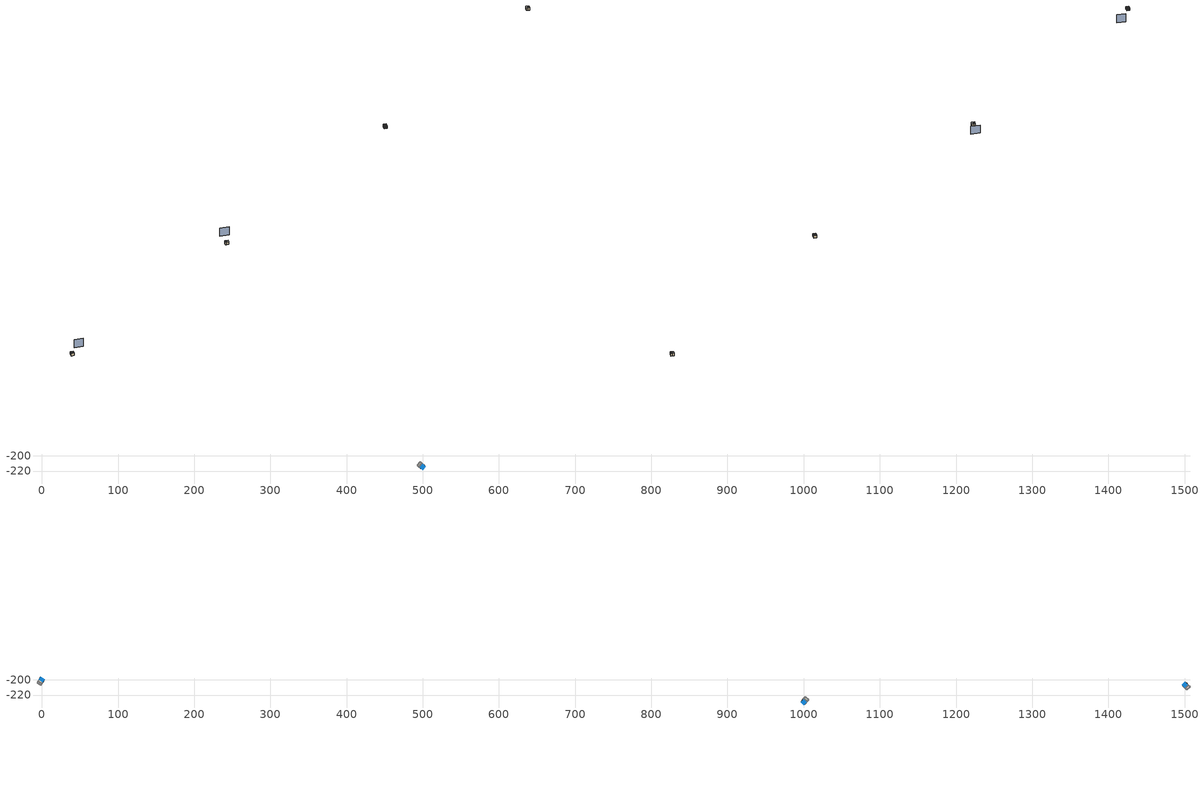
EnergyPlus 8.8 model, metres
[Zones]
1Perim
 floor adiabatic (115mmSandLimeBrick): 498.01,-216.79 494.86,-214.19 498.69,-209.57 501.84,-212.17 z0
 wall outside (U0-4): 498.01,-216.79 501.84,-212.17 z0:5.26
 wall to 1Core (115mmSandLimeBrick): 498.69,-209.57 494.86,-214.19 z0:5.26
 wall adiabatic (115mmSandLimeBrick): 501.84,-212.17 498.69,-209.57 / 494.86,-214.19 498.01,-216.79 z0:5.26
 window (Double): 498.07,-216.72 501.77,-212.25 z0.85:1.94
 ceiling adiabatic (115mmSandLimeBrick): 498.01,-216.79 501.84,-212.17 499.74,-210.44 495.91,-215.05 z5.26
 roof outside (U0-3): 495.91,-215.05 499.74,-210.44 498.69,-209.57 494.86,-214.19 z5.26
1Core
 floor adiabatic (115mmSandLimeBrick): 494.86,-214.19 492.71,-212.4 496.54,-207.78 498.69,-209.57 z0
 wall adiabatic (115mmSandLimeBrick): 498.69,-209.57 496.54,-207.78 492.71,-212.4 494.86,-214.19 z0:5.26
 ceiling adiabatic (115mmSandLimeBrick): 494.86,-214.19 498.69,-209.57 497.26,-208.38 493.43,-213 z5.26
 roof outside (U0-3): 493.43,-213 497.26,-208.38 496.54,-207.78 492.71,-212.4 z5.26
0Perim
 floor adiabatic (115mmSandLimeBrick): 2.44,-201.57 0.17,-204.96 -4.82,-201.63 -2.55,-198.23 z5.26
 wall outside (U0-4): 2.44,-201.57 -2.55,-198.23 z5.26:10.51
 wall to 0Core (115mmSandLimeBrick): -4.82,-201.63 0.17,-204.96 z5.26:10.51
 wall adiabatic (115mmSandLimeBrick): -2.55,-198.23 -4.82,-201.63 / 0.17,-204.96 2.44,-201.57 z5.26:10.51
 window (Double): 2.36,-201.51 -2.47,-198.29 z6.11:8.28
 ceiling adiabatic (115mmSandLimeBrick): 2.44,-201.57 -2.55,-198.23 -4.06,-200.5 0.93,-203.83 z10.51
 roof outside (U0-3): 0.93,-203.83 -4.06,-200.5 -4.82,-201.63 0.17,-204.96 z10.51
0Core
 floor adiabatic (115mmSandLimeBrick): 0.17,-204.96 -1.38,-207.29 -6.37,-203.95 -4.82,-201.63 z5.26
 wall adiabatic (115mmSandLimeBrick): -4.82,-201.63 -6.37,-203.95 -1.38,-207.29 0.17,-204.96 z5.26:10.51
 ceiling adiabatic (115mmSandLimeBrick): 0.17,-204.96 -4.82,-201.63 -5.85,-203.18 -0.86,-206.51 z10.51
 roof outside (U0-3): -0.86,-206.51 -5.85,-203.18 -6.37,-203.95 -1.38,-207.29 z10.51
2Perim
 floor adiabatic (115mmSandLimeBrick): 997.76,-227.35 1000.39,-224.22 1004.99,-228.07 1002.36,-231.2 z5.26
 wall outside (U0-4): 997.76,-227.35 1002.36,-231.2 z5.26:10.51
 wall to 2Core (115mmSandLimeBrick): 1004.99,-228.07 1000.39,-224.22 z5.26:10.51
 wall adiabatic (115mmSandLimeBrick): 1002.36,-231.2 1004.99,-228.07 / 1000.39,-224.22 997.76,-227.35 z5.26:10.51
 window (Double): 997.84,-227.41 1002.29,-231.14 z6.11:8.28
 ceiling adiabatic (115mmSandLimeBrick): 997.76,-227.35 1002.36,-231.2 1004.11,-229.11 999.51,-225.26 z10.51
 roof outside (U0-3): 999.51,-225.26 1004.11,-229.11 1004.99,-228.07 1000.39,-224.22 z10.51
2Core
 floor adiabatic (115mmSandLimeBrick): 1000.39,-224.22 1002.18,-222.08 1006.78,-225.93 1004.99,-228.07 z5.26
 wall adiabatic (115mmSandLimeBrick): 1004.99,-228.07 1006.78,-225.93 1002.18,-222.08 1000.39,-224.22 z5.26:10.51
 ceiling adiabatic (115mmSandLimeBrick): 1000.39,-224.22 1004.99,-228.07 1006.18,-226.64 1001.58,-222.79 z10.51
 roof outside (U0-3): 1001.58,-222.79 1006.18,-226.64 1006.78,-225.93 1002.18,-222.08 z10.51
3Perim
 floor adiabatic (115mmSandLimeBrick): 1502.15,-204.19 1505.1,-207.03 1500.93,-211.34 1497.99,-208.51 z5.26
 wall outside (U0-4): 1502.15,-204.19 1497.99,-208.51 z5.26:10.51
 wall to 3Core (115mmSandLimeBrick): 1500.93,-211.34 1505.1,-207.03 z5.26:10.51
 wall adiabatic (115mmSandLimeBrick): 1497.99,-208.51 1500.93,-211.34 / 1505.1,-207.03 1502.15,-204.19 z5.26:10.51
 window (Double): 1502.08,-204.26 1498.06,-208.44 z6.11:7.19
 ceiling adiabatic (115mmSandLimeBrick): 1502.15,-204.19 1497.99,-208.51 1499.95,-210.4 1504.11,-206.08 z10.51
 roof outside (U0-3): 1504.11,-206.08 1499.95,-210.4 1500.93,-211.34 1505.1,-207.03 z10.51
3Core
 floor adiabatic (115mmSandLimeBrick): 1505.1,-207.03 1507.11,-208.96 1502.94,-213.28 1500.93,-211.34 z5.26
 wall adiabatic (115mmSandLimeBrick): 1500.93,-211.34 1502.94,-213.28 1507.11,-208.96 1505.1,-207.03 z5.26:10.51
 ceiling adiabatic (115mmSandLimeBrick): 1505.1,-207.03 1500.93,-211.34 1502.27,-212.64 1506.44,-208.32 z10.51
 roof outside (U0-3): 1506.44,-208.32 1502.27,-212.64 1502.94,-213.28 1507.11,-208.96 z10.51
shading: 28.39,-186.3 42.27,-197.89 / 512.34,-186.3 526.22,-197.89 z0:17.55
[Site:GroundTemperature:BuildingSurface]
14, 14, 14, 14, 14, 14, 14, 14, 14, 14, 14, 14
[Site:GroundReflectance]
0.2, 0.2, 0.2, 0.2, 0.2, 0.2, 0.2, 0.2, 0.2, 0.2, 0.2, 0.2
[Site:GroundReflectance:SnowModifier]
1, 1
[Building]
Building: North Axis {deg}=0; Terrain=Suburbs; Loads Convergence Tolerance Value=.04; Temperature Convergence Tolerance Value {deltaC}=.4; Solar Distribution=MinimalShadowing; Maximum Number of Warmup Days=25
[Construction]
115mmSandLimeBrick: Plaster_0.005_115mmSandLimeBrick, Sand-Lime Brick_0.08_115mmSandLimeBrick, Plaster_0.08_115mmSandLimeBrick
U0-4: XPS Board_0.06_U0-4, General Concrete_0.2_U0-4
U0-3: XPS Board_0.12_U0-3, General Concrete_0.2_U0-3
Double: Generic Clear Glass 6mm_0.006_Double, ARGON_0.0013_Double, Generic Clear Glass 6mm_0.006_Double
[Material] Roughness=Rough; Thermal Absorptance=0.9
Name | Thickness {m} | Conductivity {W/m-K} | Density {kg/m3} | Specific Heat {J/kg-K} | Solar Absorptance | Visible Absorptance
Plaster_0.005_115mmSandLimeBrick | 0.005 | 1 | 2000 | 1130 | 0.6 | 0.6
Sand-Lime Brick_0.08_115mmSandLimeBrick | 0.08 | 0.56 | 1200 | 1000 | 0.6 | 0.6
Plaster_0.08_115mmSandLimeBrick | 0.08 | 1 | 2000 | 1130 | 0.6 | 0.6
XPS Board_0.06_U0-4 | 0.06 | 0.034 | 35 | 1400 | 0.6 | 0.6
General Concrete_0.2_U0-4; General Concrete_0.2_U0-3 | 0.2 | 2 | 2400 | 950 | 0.7 | 0.7
XPS Board_0.12_U0-3 | 0.12 | 0.034 | 35 | 1400 | 0.6 | 0.6
[WindowMaterial:Glazing]
Generic Clear Glass 6mm_0.006_Double: Optical Data Type=SpectralAverage; Window Glass Spectral Data Set=SpectralAverage; Thickness {m}=0.006; Solar Transmittance at Normal Incidence=0.68; Front Side Solar Reflectance at Normal Incidence=0.09; Back Side Solar Reflectance at Normal Incidence=0.1; Visible Transmittance at Normal Incidence=0.81; Front Side Visible Reflectance at Normal Incidence=0.11; Back Side Visible Reflectance at Normal Incidence=0.12; Infrared Transmittance at Normal Incidence=0; Front Side Infrared Hemispherical Emissivity=0.2; Back Side Infrared Hemispherical Emissivity=0.2; Conductivity {W/m-K}=0.9; Dirt Correction Factor for Solar and Visible Transmittance=1
[WindowMaterial:Gas]
ARGON_0.0013_Double: Gas Type=ARGON; Thickness {m}=0.0013
[EnergyManagementSystem:Sensor]
Name | Output:Variable or Output:Meter Index Key | Output:Variable or Output:Meter
OutdoorTemp | Environment | Site Outdoor Air Drybulb Temperature
OutdoorRelHumid | Environment | Site Outdoor Air Relative Humidity
USRNATVENT_0Perim; USRNATVENT_1Perim; USRNATVENT_2Perim; USRNATVENT_3Perim | AllOff | Schedule Value
[Zone] Type=1; Multiplier=1; Zone Inside Convection Algorithm=TARP; Zone Outside Convection Algorithm=DOE-2
Name | Volume {m3} | Floor Area {m2}
0Perim; 1Perim; 2Perim; 3Perim | 128.823 | 24.5118
0Core; 1Core; 2Core; 3Core | 88.0668 | 16.7569
[People] Number of People Schedule=30HrWk; Number of People Calculation Method=People/Area; People per Zone Floor Area {person/m2}=0.05; Fraction Radiant=0.3; Sensible Heat Fraction=AUTOCALCULATE; Carbon Dioxide Generation Rate {m3/s-W}=3.82e-08; Enable ASHRAE 55 Comfort Warnings=No; Mean Radiant Temperature Calculation Type=ZoneAveraged; Clothing Insulation Calculation Method=DynamicClothingModelASHRAE55; Thermal Comfort Model 1 Type=AdaptiveASH55
Name | Zone or ZoneList | Activity Level Schedule | Work Efficiency Schedule | Air Velocity Schedule
People 0Perim | 0Perim | 0PerimPeopleActivity | 0PerimWorkEfficiency | 0PerimAirVelocity
People 0Core | 0Core | 0CorePeopleActivity | 0CoreWorkEfficiency | 0CoreAirVelocity
People 1Perim | 1Perim | 1PerimPeopleActivity | 1PerimWorkEfficiency | 1PerimAirVelocity
People 1Core | 1Core | 1CorePeopleActivity | 1CoreWorkEfficiency | 1CoreAirVelocity
People 2Perim | 2Perim | 2PerimPeopleActivity | 2PerimWorkEfficiency | 2PerimAirVelocity
People 2Core | 2Core | 2CorePeopleActivity | 2CoreWorkEfficiency | 2CoreAirVelocity
People 3Perim | 3Perim | 3PerimPeopleActivity | 3PerimWorkEfficiency | 3PerimAirVelocity
People 3Core | 3Core | 3CorePeopleActivity | 3CoreWorkEfficiency | 3CoreAirVelocity
[ElectricEquipment] Schedule=60HrWk; Design Level Calculation Method=Watts/Area; Watts per Zone Floor Area {W/m2}=15; Fraction Latent=0; Fraction Radiant=.2; Fraction Lost=0
Name | Zone or ZoneList
0Perim Equipment 1 | 0Perim
0Core Equipment 1 | 0Core
1Perim Equipment 1 | 1Perim
1Core Equipment 1 | 1Core
2Perim Equipment 1 | 2Perim
2Core Equipment 1 | 2Core
3Perim Equipment 1 | 3Perim
3Core Equipment 1 | 3Core
[Lights] Schedule=60HrWk; Design Level Calculation Method=Watts/Area; Watts per Zone Floor Area {W/m2}=10; Return Air Fraction=0; Fraction Radiant=.42; Fraction Visible=.18; Fraction Replaceable=1
Name | Zone or ZoneList
0Perim General lighting | 0Perim
0Core General lighting | 0Core
1Perim General lighting | 1Perim
1Core General lighting | 1Core
2Perim General lighting | 2Perim
2Core General lighting | 2Core
3Perim General lighting | 3Perim
3Core General lighting | 3Core
[Daylighting:Controls] Daylighting Method=SplitFlux; Lighting Control Type=Continuous; Minimum Input Power Fraction for Continuous or ContinuousOff Dimming Control=0.1; Minimum Light Output Fraction for Continuous or ContinuousOff Dimming Control=0.1; Number of Stepped Control Steps=3; Probability Lighting will be Reset When Needed in Manual Stepped Control=1; Glare Calculation Azimuth Angle of View Direction Clockwise from Zone y-Axis {deg}=0; Maximum Allowable Discomfort Glare Index=22; Fraction of Zone Controlled by Reference Point 1=1; Illuminance Setpoint at Reference Point 1 {lux}=500
Name | Zone | Glare Calculation Daylighting Reference Point | Daylighting Reference Point 1
0Perim_DaylCtrl | 0Perim | 0Perim_DaylRefPt1 | 0Perim_DaylRefPt1
0Core_DaylCtrl | 0Core | 0Core_DaylRefPt1 | 0Core_DaylRefPt1
1Perim_DaylCtrl | 1Perim | 1Perim_DaylRefPt1 | 1Perim_DaylRefPt1
1Core_DaylCtrl | 1Core | 1Core_DaylRefPt1 | 1Core_DaylRefPt1
2Perim_DaylCtrl | 2Perim | 2Perim_DaylRefPt1 | 2Perim_DaylRefPt1
2Core_DaylCtrl | 2Core | 2Core_DaylRefPt1 | 2Core_DaylRefPt1
3Perim_DaylCtrl | 3Perim | 3Perim_DaylRefPt1 | 3Perim_DaylRefPt1
3Core_DaylCtrl | 3Core | 3Core_DaylRefPt1 | 3Core_DaylRefPt1
[ZoneControl:Thermostat]
Name | Zone or ZoneList | Control Type Schedule | Control 1
0Perim Thermostat | 0Perim | 0PerimZoneControlTypeSched | Dual Setpoint - Zone 0Perim
0Core Thermostat | 0Core | 0CoreZoneControlTypeSched | Dual Setpoint - Zone 0Core
1Perim Thermostat | 1Perim | 1PerimZoneControlTypeSched | Dual Setpoint - Zone 1Perim
1Core Thermostat | 1Core | 1CoreZoneControlTypeSched | Dual Setpoint - Zone 1Core
2Perim Thermostat | 2Perim | 2PerimZoneControlTypeSched | Dual Setpoint - Zone 2Perim
2Core Thermostat | 2Core | 2CoreZoneControlTypeSched | Dual Setpoint - Zone 2Core
3Perim Thermostat | 3Perim | 3PerimZoneControlTypeSched | Dual Setpoint - Zone 3Perim
3Core Thermostat | 3Core | 3CoreZoneControlTypeSched | Dual Setpoint - Zone 3Core
[ThermostatSetpoint:DualSetpoint]
Name | Heating Setpoint Temperature Schedule | Cooling Setpoint Temperature Schedule
Dual Setpoint - Zone 0Perim | 0PerimHeating_SP_Sch | 0PerimCooling_SP_Sch
Dual Setpoint - Zone 0Core | 0CoreHeating_SP_Sch | 0CoreCooling_SP_Sch
Dual Setpoint - Zone 1Perim | 1PerimHeating_SP_Sch | 1PerimCooling_SP_Sch
Dual Setpoint - Zone 1Core | 1CoreHeating_SP_Sch | 1CoreCooling_SP_Sch
Dual Setpoint - Zone 2Perim | 2PerimHeating_SP_Sch | 2PerimCooling_SP_Sch
Dual Setpoint - Zone 2Core | 2CoreHeating_SP_Sch | 2CoreCooling_SP_Sch
Dual Setpoint - Zone 3Perim | 3PerimHeating_SP_Sch | 3PerimCooling_SP_Sch
Dual Setpoint - Zone 3Core | 3CoreHeating_SP_Sch | 3CoreCooling_SP_Sch
[Zone equipment]
0Perim: 0Perim Ideal Loads Air
0Core: 0Core Ideal Loads Air
1Perim: 1Perim Ideal Loads Air
1Core: 1Core Ideal Loads Air
2Perim: 2Perim Ideal Loads Air
2Core: 2Core Ideal Loads Air
3Perim: 3Perim Ideal Loads Air
3Core: 3Core Ideal Loads Air
[ZoneHVAC:IdealLoadsAirSystem] Maximum Heating Supply Air Temperature {C}=30; Minimum Cooling Supply Air Temperature {C}=18; Maximum Heating Supply Air Humidity Ratio {kgWater/kgDryAir}=0.01; Minimum Cooling Supply Air Humidity Ratio {kgWater/kgDryAir}=0.008; Heating Limit=NoLimit; Maximum Heating Air Flow Rate {m3/s}=100; Cooling Limit=NoLimit; Maximum Cooling Air Flow Rate {m3/s}=100; Heating Availability Schedule=AllOn; Cooling Availability Schedule=AllOn; Dehumidification Control Type=None; Humidification Control Type=None; Demand Controlled Ventilation Type=OccupancySchedule; Outdoor Air Economizer Type=NoEconomizer; Heat Recovery Type=Enthalpy; Sensible Heat Recovery Effectiveness=0.7; Latent Heat Recovery Effectiveness=0.65
Name | Design Specification Outdoor Air Object
0Perim Ideal Loads Air | 0PerimMinFreshAir
0Core Ideal Loads Air | 0CoreMinFreshAir
1Perim Ideal Loads Air | 1PerimMinFreshAir
1Core Ideal Loads Air | 1CoreMinFreshAir
2Perim Ideal Loads Air | 2PerimMinFreshAir
2Core Ideal Loads Air | 2CoreMinFreshAir
3Perim Ideal Loads Air | 3PerimMinFreshAir
3Core Ideal Loads Air | 3CoreMinFreshAir
[DesignSpecification:OutdoorAir] Outdoor Air Method=Sum; Outdoor Air Flow per Person {m3/s-person}=0.0005; Outdoor Air Flow per Zone Floor Area {m3/s-m2}=0.0005; Outdoor Air Schedule=30HrWk
0PerimMinFreshAir; 0CoreMinFreshAir; 1PerimMinFreshAir; 1CoreMinFreshAir; 2PerimMinFreshAir; 2CoreMinFreshAir; 3PerimMinFreshAir; 3CoreMinFreshAir
[ZoneVentilation:DesignFlowRate] Schedule=AllOn; Design Flow Rate Calculation Method=AirChanges/Hour; Air Changes per Hour {1/hr}=0; Ventilation Type=NATURAL; Fan Pressure Rise {Pa}=0; Fan Total Efficiency=1; Constant Term Coefficient=1; Temperature Term Coefficient=0; Velocity Term Coefficient=0; Velocity Squared Term Coefficient=0; Minimum Indoor Temperature {C}=18; Delta Temperature {deltaC}=1; Maximum Wind Speed {m/s}=40
Name | Zone or ZoneList
0Perim ScheduledVent | 0Perim
1Perim ScheduledVent | 1Perim
2Perim ScheduledVent | 2Perim
3Perim ScheduledVent | 3Perim
[EnergyManagementSystem:Actuator] Actuated Component Type=Schedule:Constant; Actuated Component Control Type=Schedule Value
Name | Actuated Component Unique
NATVENT_AVAIL_SCHED_ACTUATOR_0Perim | NATVENT_AVAIL_SCHED_0Perim
NATVENT_AVAIL_SCHED_ACTUATOR_1Perim | NATVENT_AVAIL_SCHED_1Perim
NATVENT_AVAIL_SCHED_ACTUATOR_2Perim | NATVENT_AVAIL_SCHED_2Perim
NATVENT_AVAIL_SCHED_ACTUATOR_3Perim | NATVENT_AVAIL_SCHED_3Perim
[EnergyManagementSystem:ProgramCallingManager]
My 0Perim_Setpoint_Schedule_Calculator_Example: BeginTimestepBeforePredictor; 0Perim_ErlEnforceBinary
My 1Perim_Setpoint_Schedule_Calculator_Example: BeginTimestepBeforePredictor; 1Perim_ErlEnforceBinary
My 2Perim_Setpoint_Schedule_Calculator_Example: BeginTimestepBeforePredictor; 2Perim_ErlEnforceBinary
My 3Perim_Setpoint_Schedule_Calculator_Example: BeginTimestepBeforePredictor; 3Perim_ErlEnforceBinary
[EnergyManagementSystem:Program]
0Perim_ErlEnforceBinary: IF (USRNATVENT_0Perim > 0); Set NATVENT_AVAIL_SCHED_ACTUATOR_0Perim = 1; ELSE; Set NATVENT_AVAIL_SCHED_ACTUATOR_0Perim = 0; ENDIF
1Perim_ErlEnforceBinary: IF (USRNATVENT_1Perim > 0); Set NATVENT_AVAIL_SCHED_ACTUATOR_1Perim = 1; ELSE; Set NATVENT_AVAIL_SCHED_ACTUATOR_1Perim = 0; ENDIF
2Perim_ErlEnforceBinary: IF (USRNATVENT_2Perim > 0); Set NATVENT_AVAIL_SCHED_ACTUATOR_2Perim = 1; ELSE; Set NATVENT_AVAIL_SCHED_ACTUATOR_2Perim = 0; ENDIF
3Perim_ErlEnforceBinary: IF (USRNATVENT_3Perim > 0); Set NATVENT_AVAIL_SCHED_ACTUATOR_3Perim = 1; ELSE; Set NATVENT_AVAIL_SCHED_ACTUATOR_3Perim = 0; ENDIF
[ZoneVentilation:WindandStackOpenArea] Opening Effectiveness=0; Effective Angle {deg}=0; Discharge Coefficient for Opening=0.6; Minimum Indoor Temperature {C}=22; Maximum Indoor Temperature {C}=100; Delta Temperature {deltaC}=1; Minimum Outdoor Temperature {C}=22; Maximum Outdoor Temperature {C}=26; Maximum Wind Speed {m/s}=40
Name | Zone | Opening Area {m2} | Opening Area Fraction Schedule | Height Difference {m}
0PerimNatVent_Buoy | 0Perim | 10.0907 | NATVENT_AVAIL_SCHED_0Perim | 0.543678
1PerimNatVent_Buoy | 1Perim | 5.04534 | NATVENT_AVAIL_SCHED_1Perim | 0.271839
2PerimNatVent_Buoy | 2Perim | 10.0907 | NATVENT_AVAIL_SCHED_2Perim | 0.543678
3PerimNatVent_Buoy | 3Perim | 5.04534 | NATVENT_AVAIL_SCHED_3Perim | 0.271839
[ZoneInfiltration:DesignFlowRate] Schedule=On; Design Flow Rate Calculation Method=AirChanges/Hour; Air Changes per Hour {1/hr}=2; Constant Term Coefficient=1; Temperature Term Coefficient=0; Velocity Term Coefficient=0; Velocity Squared Term Coefficient=0
Name | Zone or ZoneList
0PerimInfiltration | 0Perim
1PerimInfiltration | 1Perim
2PerimInfiltration | 2Perim
3PerimInfiltration | 3Perim
[WaterUse:Equipment]
Name | Peak Flow Rate {m3/s} | Flow Rate Fraction Schedule | Target Temperature Schedule | Hot Water Supply Temperature Schedule | Cold Water Supply Temperature Schedule
DHW 0Perim | 0 | equipOffice | DHW Supply Temperature 0Perim | DHW Supply Temperature 0Perim | DHW Mains Temperature 0Perim
DHW 0Core | 4.65469e-06 | 60HrWk | DHW Supply Temperature 0Core | DHW Supply Temperature 0Core | DHW Mains Temperature 0Core
DHW 1Perim | 0 | equipOffice | DHW Supply Temperature 1Perim | DHW Supply Temperature 1Perim | DHW Mains Temperature 1Perim
DHW 1Core | 4.65469e-06 | 60HrWk | DHW Supply Temperature 1Core | DHW Supply Temperature 1Core | DHW Mains Temperature 1Core
DHW 2Perim | 0 | equipOffice | DHW Supply Temperature 2Perim | DHW Supply Temperature 2Perim | DHW Mains Temperature 2Perim
DHW 2Core | 4.65469e-06 | 60HrWk | DHW Supply Temperature 2Core | DHW Supply Temperature 2Core | DHW Mains Temperature 2Core
DHW 3Perim | 0 | equipOffice | DHW Supply Temperature 3Perim | DHW Supply Temperature 3Perim | DHW Mains Temperature 3Perim
DHW 3Core | 4.65469e-06 | 60HrWk | DHW Supply Temperature 3Core | DHW Supply Temperature 3Core | DHW Mains Temperature 3Core
[Schedule:Constant]
On: On/Off, 1
0PerimPeopleActivity; 0CorePeopleActivity; 1PerimPeopleActivity; 1CorePeopleActivity; 2PerimPeopleActivity; 2CorePeopleActivity; 3PerimPeopleActivity; 3CorePeopleActivity: Any Number, 125.28
0PerimAirVelocity; 0CoreAirVelocity; 1PerimAirVelocity; 1CoreAirVelocity; 2PerimAirVelocity; 2CoreAirVelocity; 3PerimAirVelocity; 3CoreAirVelocity: Any Number, 0.2
0PerimWorkEfficiency; 0CoreWorkEfficiency; 1PerimWorkEfficiency; 1CoreWorkEfficiency; 2PerimWorkEfficiency; 2CoreWorkEfficiency; 3PerimWorkEfficiency; 3CoreWorkEfficiency: Any Number, 0
0PerimHeating_SP_Sch; 0PerimCooling_SP_Sch; 0CoreHeating_SP_Sch; 0CoreCooling_SP_Sch; 1PerimHeating_SP_Sch; 1PerimCooling_SP_Sch; 1CoreHeating_SP_Sch; 1CoreCooling_SP_Sch; 2PerimHeating_SP_Sch; 2PerimCooling_SP_Sch; 2CoreHeating_SP_Sch; 2CoreCooling_SP_Sch; 3PerimHeating_SP_Sch; 3PerimCooling_SP_Sch; 3CoreHeating_SP_Sch; 3CoreCooling_SP_Sch: Temperature, 22
0PerimZoneControlTypeSched; 0CoreZoneControlTypeSched; 1PerimZoneControlTypeSched; 1CoreZoneControlTypeSched; 2PerimZoneControlTypeSched; 2CoreZoneControlTypeSched; 3PerimZoneControlTypeSched; 3CoreZoneControlTypeSched: Any Number, 4
NATVENT_AVAIL_SCHED_0Perim; NATVENT_AVAIL_SCHED_1Perim; NATVENT_AVAIL_SCHED_2Perim; NATVENT_AVAIL_SCHED_3Perim: Fraction, 1
DHW Supply Temperature 0Perim; DHW Supply Temperature 0Core; DHW Supply Temperature 1Perim; DHW Supply Temperature 1Core; DHW Supply Temperature 2Perim; DHW Supply Temperature 2Core; DHW Supply Temperature 3Perim; DHW Supply Temperature 3Core: Temperature, 65
DHW Mains Temperature 0Perim; DHW Mains Temperature 0Core; DHW Mains Temperature 1Perim; DHW Mains Temperature 1Core; DHW Mains Temperature 2Perim; DHW Mains Temperature 2Core; DHW Mains Temperature 3Perim; DHW Mains Temperature 3Core: Temperature, 10
[Schedule:Year]
30HrWk: 30HrWk, 1, 1, 12, 31
AllOn: AllOn, 1, 1, 12, 31
equipOffice: equipOffice, 1, 1, 12, 31
60HrWk: 60HrWk, 1, 1, 12, 31
AllOff: AllOff, 1, 1, 12, 31
[Schedule:Week:Daily]
30HrWk: 30HrWkDay, 30HrWkDay, 30HrWkDay, 30HrWkDay, 30HrWkDay, 30HrWkDay, 30HrWkDay, 30HrWkDay, 30HrWkDay, 30HrWkDay, 30HrWkDay, 30HrWkDay
AllOn: AllOn, AllOn, AllOn, AllOn, AllOn, AllOn, AllOn, AllOn, AllOn, AllOn, AllOn, AllOn
equipOffice: equipOfficeWeekEnd, equipOffice, equipOffice, equipOffice, equipOffice, equipOffice, equipOfficeWeekEnd, equipOfficeWeekEnd, equipOffice, equipOffice, equipOffice, equipOffice
60HrWk: 60HrWkDay, 60HrWkDay, 60HrWkDay, 60HrWkDay, 60HrWkDay, 60HrWkDay, 60HrWkDay, 60HrWkDay, 60HrWkDay, 60HrWkDay, 60HrWkDay, 60HrWkDay
AllOff: AllOff, AllOff, AllOff, AllOff, AllOff, AllOff, AllOff, AllOff, AllOff, AllOff, AllOff, AllOff
[Schedule:Day:Hourly]
30HrWkDay; equipOffice; equipOfficeWeekEnd: 0.1, 0.1, 0.1, 0.1, 0.1, 0.1, 0.1, 0.2, 0.4, 0.6, 0.8, 0.8, 0.4, 0.6, 0.8, 0.8, 0.4, 0.2, 0.1, 0.1, 0.1, 0.1, 0.1, 0.1
AllOn: 1, 1, 1, 1, 1, 1, 1, 1, 1, 1, 1, 1, 1, 1, 1, 1, 1, 1, 1, 1, 1, 1, 1, 1
60HrWkDay: 0.2, 0.2, 0.2, 0.2, 0.2, 0.2, 0.2, 0.4, 0.8, 0.8, 1, 1, 0.8, 1, 1, 1, 0.8, 0.4, 0.2, 0.2, 0.2, 0.2, 0.2, 0.2
AllOff: 0, 0, 0, 0, 0, 0, 0, 0, 0, 0, 0, 0, 0, 0, 0, 0, 0, 0, 0, 0, 0, 0, 0, 0
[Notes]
----  This file was generated with Archsim v.4.0.2.17
-------------------------ERL SENSORS--------------------------
115mmSandLimeBrick GasType: Partition
